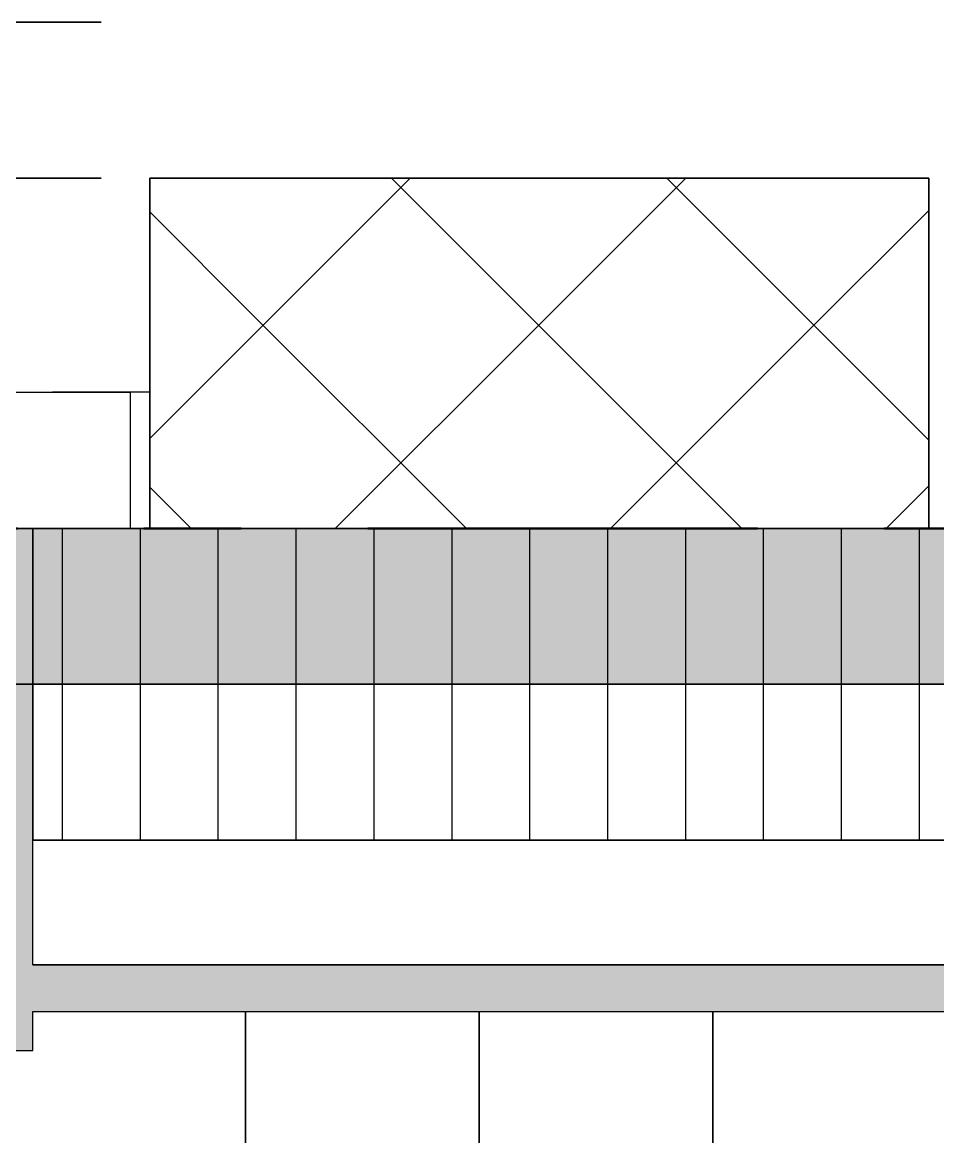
# Model space of a CAD drawing. Header units: centimetres. Extents: x 0.3 to 84.3, y 0.3 to 59.7.
# Drawn here: x 37.449 to 38.389, y 15.489 to 16.634 of the extents above; entities that cross this region are included whole.
import ezdxf

# ---------------------------------------------------------------- set-up
doc = ezdxf.new("R2010")
doc.units = ezdxf.units.CM
for name, pattern in [('AUSGEZOGEN', [0]), ('LINIE_23', [0.79, 0.4, -0.13, 0, -0.13, 0, -0.13]), ('PUNKT', [6.35, 0, -6.35]), ('RAND', [44.45, 12.7, -6.35, 12.7, -6.35, 0, -6.35]), ('VERDECKT', [9.525, 6.35, -3.175])]:
    doc.linetypes.add(name, pattern=pattern)
for name, color, linetype, lineweight in [('Allgemein', 7, 'AUSGEZOGEN', 35), ('Ausbau Raeume', 7, 'AUSGEZOGEN', 35), ('Bauachsen grob', 7, 'RAND', 25), ('Bodenplatte', 7, 'AUSGEZOGEN', 35), ('Daemmung', 7, 'AUSGEZOGEN', 35), ('Decke', 7, 'AUSGEZOGEN', 35), ('Fenster', 7, 'AUSGEZOGEN', 35), ('Unterkonstruktion', 7, 'AUSGEZOGEN', 35), ('Vorhangbrett', 7, 'AUSGEZOGEN', 25), ('Wand Beton bewehrt', 7, 'AUSGEZOGEN', 35)]:
    doc.layers.add(name, color=color, linetype=linetype, lineweight=lineweight)

msp = doc.modelspace()

# ---------------------------------------------------------------- hatches: boundary and pattern name
at = {"layer": 'Allgemein', "linetype": 'AUSGEZOGEN', "lineweight": 25}
msp.add_hatch(color=32, dxfattribs=at).paths.add_polyline_path([(37.46, 15.794), (37.46, 16.114), (37.38, 16.114), (37.38, 15.794), (37.38, 15.714), (37.38, 15.666), (37.38, 15.618), (37.38, 15.578), (37.46, 15.578), (37.46, 15.618), (37.46, 15.666), (37.46, 15.714)])
h = msp.add_hatch(color=32, dxfattribs=at)
h.paths.add_polyline_path([(32.5, 15.666), (31.164, 15.666), (31.164, 15.618), (32.5, 15.618)])
h.paths.add_polyline_path([(37.46, 15.618), (38.53, 15.618), (38.53, 15.666), (37.46, 15.666)])
h.paths.add_polyline_path([(44.82, 15.618), (45.38, 15.618), (45.38, 15.666), (44.82, 15.666)])
at = {"layer": 'Bodenplatte', "linetype": 'AUSGEZOGEN', "lineweight": 25, "true_color": 0xe0ffe0}
msp.add_hatch(color=254, dxfattribs=at).paths.add_polyline_path([(31.66, 16.114), (31.66, 15.954), (62.72, 15.954), (62.72, 16.114)])

# ---------------------------------------------------------------- linework, layer by layer
at = {"layer": 'Allgemein', "color": 7, "linetype": 'AUSGEZOGEN', "lineweight": 25}
for p, q in [((37.46, 16.114), (37.38, 16.114)), ((37.46, 15.794), (37.46, 16.114)), ((37.46, 15.714), (37.46, 15.794)), ((37.46, 15.666), (37.46, 15.714)), ((38.53, 15.666), (37.46, 15.666)), ((37.46, 15.578), (37.46, 15.618)), ((37.46, 15.618), (38.53, 15.618)), ((37.38, 15.578), (37.46, 15.578))]:
    msp.add_line(p, q, dxfattribs=at)
at = {"layer": 'Ausbau Raeume', "color": 254, "linetype": 'AUSGEZOGEN', "lineweight": 35}
for p, q in [((37.6782, 15.0646), (37.6782, 15.618)), ((37.9182, 15.0646), (37.9182, 15.618)), ((38.1582, 15.0646), (38.1582, 15.618))]:
    msp.add_line(p, q, dxfattribs=at)
at = {"layer": 'Bauachsen grob', "color": 32, "linetype": 'LINIE_23', "lineweight": 50, "true_color": 0xc36e14}
msp.add_line((21.964, 16.114), (72.416, 16.114), dxfattribs=at)
at = {"layer": 'Bodenplatte', "color": 92, "linetype": 'VERDECKT', "lineweight": 35, "true_color": 0x00c600}
for p, q in [((62.72, 16.114), (31.66, 16.114)), ((31.66, 15.954), (62.72, 15.954))]:
    msp.add_line(p, q, dxfattribs=at)
at = {"layer": 'Daemmung', "color": 7, "linetype": 'AUSGEZOGEN', "lineweight": 35}
for p, q in [((37.46, 15.794), (37.46, 16.114)), ((37.58, 16.114), (37.46, 16.114)), ((38.38, 16.114), (37.58, 16.114)), ((38.53, 16.114), (38.38, 16.114)), ((37.46, 15.794), (38.53, 15.794))]:
    msp.add_line(p, q, dxfattribs=at)
at = {"layer": 'Daemmung', "color": 7, "linetype": 'AUSGEZOGEN', "lineweight": 25}
for points in [[(37.49, 16.114), (37.49, 16.114), (37.49, 15.794)], [(37.57, 16.114), (37.57, 16.114), (37.57, 15.794)], [(37.57, 16.114), (37.57, 16.114), (37.57, 15.794)], [(37.65, 16.114), (37.65, 16.114), (37.65, 15.794)], [(37.73, 16.114), (37.73, 16.114), (37.73, 16.114), (37.73, 16.114), (37.73, 15.794)], [(37.81, 16.114), (37.81, 16.114), (37.81, 16.114), (37.81, 16.114), (37.81, 15.794)], [(37.89, 16.114), (37.89, 16.114), (37.89, 16.114), (37.89, 16.114), (37.89, 15.794)], [(37.89, 16.114), (37.89, 16.114), (37.89, 16.114), (37.89, 16.114), (37.89, 15.794)], [(37.97, 16.114), (37.97, 16.114), (37.97, 16.114), (37.97, 16.114), (37.97, 15.794)], [(38.05, 16.114), (38.05, 16.114), (38.05, 16.114), (38.05, 16.114), (38.05, 15.794)], [(38.13, 16.114), (38.13, 16.114), (38.13, 16.114), (38.13, 16.114), (38.13, 15.794)], [(38.21, 16.114), (38.21, 16.114), (38.21, 16.114), (38.21, 16.114), (38.21, 15.794)], [(38.21, 16.114), (38.21, 16.114), (38.21, 16.114), (38.21, 16.114), (38.21, 15.794)], [(38.29, 16.114), (38.29, 16.114), (38.29, 16.114), (38.29, 16.114), (38.29, 15.794)], [(38.37, 16.114), (38.37, 16.114), (38.37, 16.114), (38.37, 16.114), (38.37, 15.794), (38.37, 15.794)]]:
    msp.add_lwpolyline(points, dxfattribs=at)
at = {"layer": 'Decke', "color": 92, "linetype": 'RAND', "lineweight": 35, "true_color": 0x00c600}
for p, q in [((31.66, 16.114), (47.6, 16.114)), ((47.44, 15.954), (31.66, 15.954))]:
    msp.add_line(p, q, dxfattribs=at)
at = {"layer": 'Fenster', "color": 7, "linetype": 'AUSGEZOGEN', "lineweight": 25}
msp.add_lwpolyline([(37.56, 16.114), (37.34, 16.114), (37.34, 16.254), (37.56, 16.254), (37.56, 16.114)], dxfattribs=at)
at = {"layer": 'Unterkonstruktion', "color": 7, "linetype": 'AUSGEZOGEN', "lineweight": 25}
for p, q in [((37.46, 15.714), (37.46, 15.794)), ((38.53, 15.794), (37.46, 15.794)), ((37.46, 15.666), (37.46, 15.714)), ((37.46, 15.666), (38.53, 15.666))]:
    msp.add_line(p, q, dxfattribs=at)
at = {"layer": 'Vorhangbrett', "color": 191, "linetype": 'PUNKT', "lineweight": 25, "true_color": 0xbe96ea}
msp.add_line((32.18, 16.634), (45.57, 16.634), dxfattribs=at)
at = {"layer": 'Vorhangbrett', "color": 191, "linetype": 'AUSGEZOGEN', "lineweight": 35, "true_color": 0xbe96ea}
for p, q in [((37.38, 16.634), (37.53, 16.634)), ((37.38, 16.474), (37.53, 16.474))]:
    msp.add_line(p, q, dxfattribs=at)
at = {"layer": 'Wand Beton bewehrt', "color": 7, "linetype": 'AUSGEZOGEN', "lineweight": 35}
for p, q in [((37.58, 16.254), (37.58, 16.474)), ((38.38, 16.474), (37.58, 16.474)), ((38.38, 16.474), (38.38, 16.254)), ((37.58, 16.114), (37.58, 16.254)), ((38.38, 16.254), (38.38, 16.114)), ((37.58, 16.114), (38.38, 16.114))]:
    msp.add_line(p, q, dxfattribs=at)
at = {"layer": 'Wand Beton bewehrt', "color": 180, "linetype": 'PUNKT', "lineweight": 25}
for p, q in [((37.58, 16.254), (32.38, 16.254)), ((37.58, 16.114), (37.58, 16.254)), ((44.97, 16.254), (38.38, 16.254)), ((38.38, 16.254), (38.38, 16.114)), ((37.38, 16.114), (37.46, 16.114)), ((37.46, 16.114), (37.58, 16.114)), ((38.38, 16.114), (38.53, 16.114))]:
    msp.add_line(p, q, dxfattribs=at)
at = {"layer": 'Wand Beton bewehrt', "color": 7, "linetype": 'AUSGEZOGEN', "lineweight": 25}
for p, q in [((37.6224, 16.114), (37.58, 16.1564)), ((38.336, 16.114), (38.38, 16.158))]:
    msp.add_line(p, q, dxfattribs=at)
for points in [[(37.58, 16.2065), (37.7036, 16.3301), (37.7036, 16.3301), (37.8475, 16.474), (37.8475, 16.474)], [(37.7704, 16.114), (37.979, 16.3227), (37.979, 16.3227), (38.1304, 16.474), (38.1304, 16.474)], [(38.1881, 16.114), (37.9794, 16.3227), (37.9794, 16.3227), (37.8281, 16.474), (37.8281, 16.474)], [(38.38, 16.2049), (38.2701, 16.3148), (38.2701, 16.3148), (38.1109, 16.474), (38.1109, 16.474)], [(37.9052, 16.114), (37.6887, 16.3305), (37.6887, 16.3305), (37.58, 16.4392)], [(38.0532, 16.114), (38.2544, 16.3152), (38.2544, 16.3152), (38.38, 16.4408)]]:
    msp.add_lwpolyline(points, dxfattribs=at)

doc.saveas('drawing.dxf')
